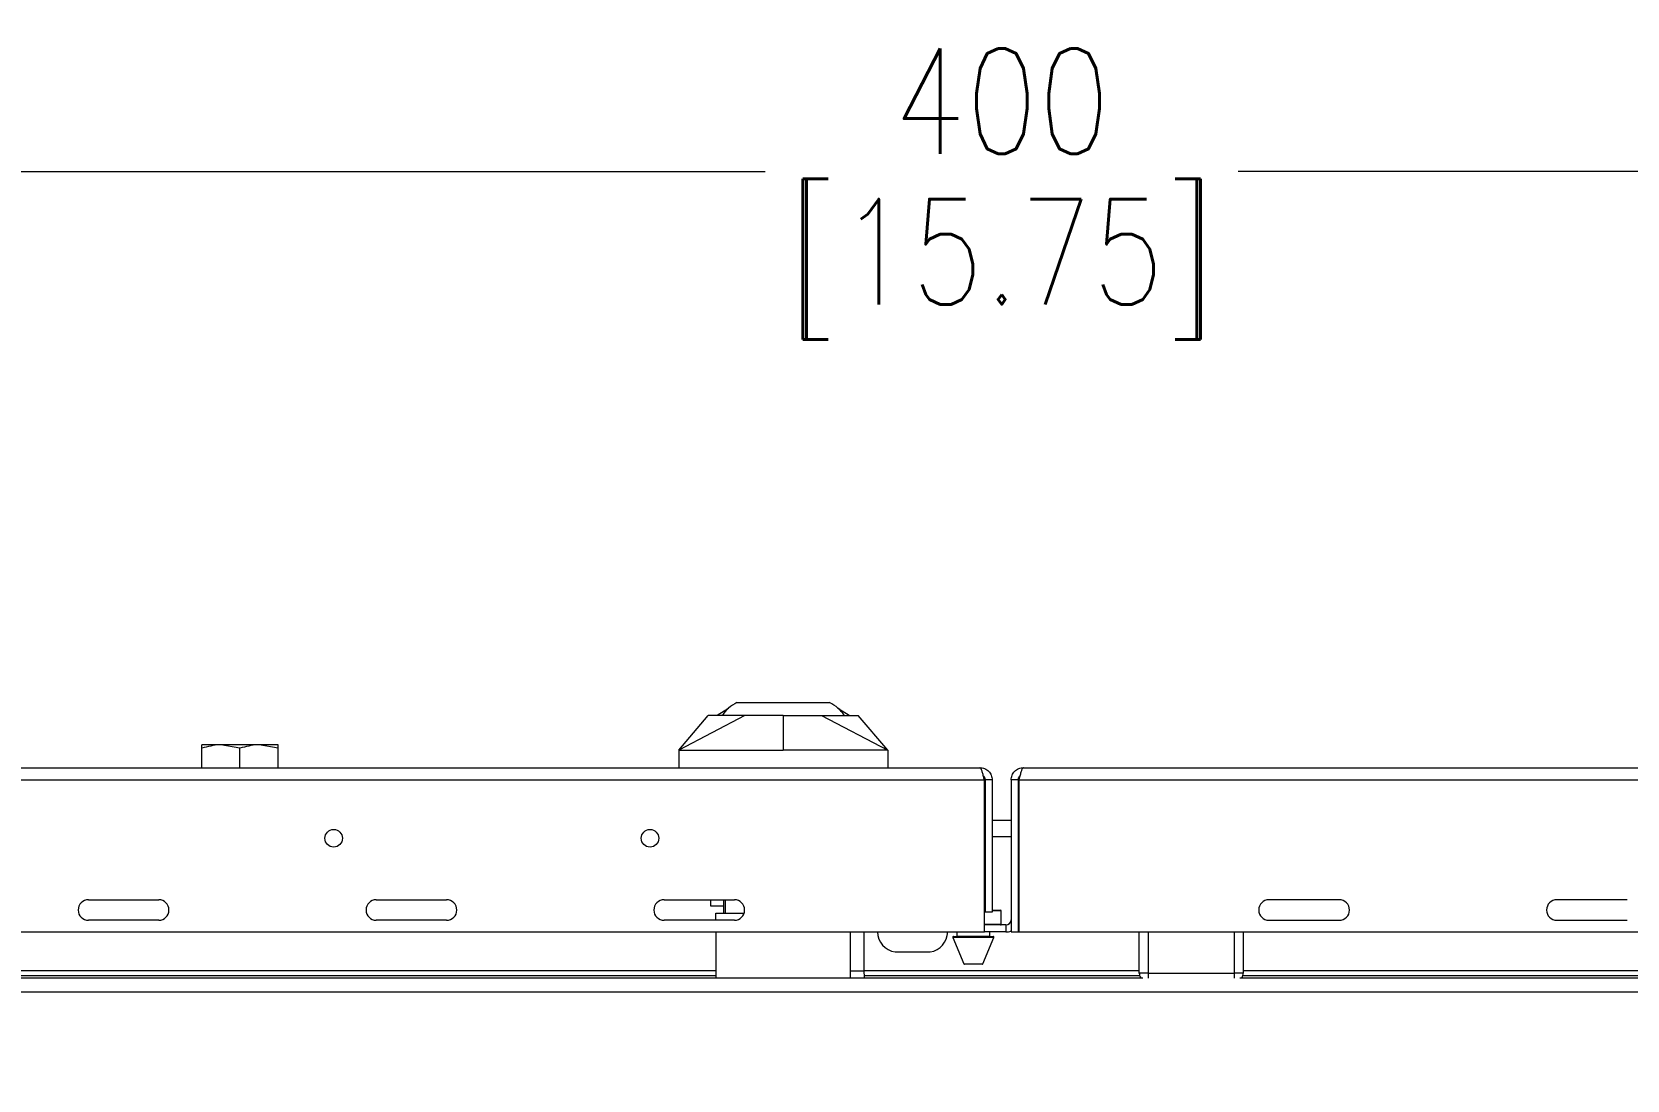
# Model space of a CAD drawing. Header units: inches. Extents: x 40138 to 76695, y -14500 to -5279.
# Drawn here: x 58024.7 to 58297, y -10419.3 to -10240.3 of the extents above; entities that cross this region are included whole.
import ezdxf

# ---------------------------------------------------------------- set-up
doc = ezdxf.new("R2010")
doc.units = ezdxf.units.IN
doc.header["$LTSCALE"] = 2
doc.header["$MEASUREMENT"] = 0
doc.header["$PDMODE"] = 35
doc.header["$PDSIZE"] = -1
doc.layers.add('M-ANNO-DIMS', color=7, linetype='Continuous', lineweight=13)
doc.layers.add('M-OBJECT-DETAILS', color=7, linetype='Continuous', lineweight=9)
doc.styles.get("Standard").update_dxf_attribs({"font": 'romans.shx', "width": 0.8})
doc.dimstyles.new('Details World Wide', dxfattribs={"dimscale": 4, "dimtxt": 4.5, "dimasz": 3.5, "dimexe": 0.75, "dimexo": 0.75, "dimgap": 0.75, "dimtad": 0, "dimtih": 1, "dimtoh": 1, "dimdec": 0, "dimzin": 4, "dimdsep": 46, "dimtxsty": 'Standard', "dimcen": 0, "dimclrd": 256, "dimclre": 256, "dimclrt": 256, "dimadec": 0, "dimazin": 1, "dimtfac": 1, "dimtdec": 0, "dimtmove": 0, "dimatfit": 3, "dimfxl": 1, "dimtolj": 1, "dimtzin": 0, "dimlwd": -1, "dimlwe": -1, "dimarcsym": 0})

# ---------------------------------------------------------------- blocks, each defined once
blk = doc.blocks.new('*D9')
at = {"layer": 'Defpoints', "color": 0, "linetype": 'Continuous', "transparency": 16777216}
for p in [(58390.26, -10264.13), (57990.26, -10507.37), (58390.26, -10540.37)]:
    blk.add_point(p, dxfattribs=at)
at = {"layer": 'M-ANNO-DIMS', "transparency": 16777216}
for p, q in [((57990.26, -10504.37), (57990.26, -10261.13)), ((58390.26, -10537.37), (58390.26, -10261.13))]:
    blk.add_line(p, q, dxfattribs=at)
at = {"layer": 'M-ANNO-DIMS', "linetype": 'Continuous', "transparency": 16777216}
for p, q in [((58004.26, -10264.13), (58149.88, -10264.13)), ((58376.26, -10264.13), (58230.63, -10264.13))]:
    blk.add_line(p, q, dxfattribs=at)
for points in [[(58004.26, -10261.8), (58004.26, -10266.47), (57990.26, -10264.13)], [(58376.26, -10261.8), (58376.26, -10266.47), (58390.26, -10264.13)]]:
    blk.add_solid(points, dxfattribs=at)
at = {"layer": 'M-ANNO-DIMS', "linetype": 'Continuous', "transparency": 16777216, "char_height": 18, "attachment_point": 5}
for s, insert in [('\\A1;400', (58190.26, -10252.13)), ('\\A1;[15.75]', (58190.26, -10280.85))]:
    blk.add_mtext(s, dxfattribs=dict(at, insert=insert))

msp = doc.modelspace()

# ---------------------------------------------------------------- linework, layer by layer
at = {"layer": 'M-OBJECT-DETAILS', "linetype": 'Continuous'}
for p, q in [((58141.727, -10356.959), (58143.635, -10355.74)), ((58145.077, -10354.819), (58160.877, -10354.819)), ((58162.319, -10355.74), (58164.227, -10356.959)), ((58135.152, -10362.919), (58140.182, -10356.999)), ((58146.441, -10356.999), (58135.152, -10362.919)), ((58152.977, -10356.999), (58152.977, -10362.919)), ((58159.512, -10356.999), (58170.802, -10362.919)), ((58170.802, -10362.919), (58165.772, -10356.999)), ((58057.006, -10362.025), (58053.756, -10362.025)), ((58053.756, -10365.919), (58053.756, -10362.605)), ((58060.256, -10362.605), (58057.006, -10362.025)), ((58063.506, -10362.025), (58057.006, -10362.025)), ((58060.256, -10365.919), (58060.256, -10362.605)), ((58066.756, -10362.605), (58063.506, -10362.025)), ((58066.756, -10362.025), (58063.506, -10362.025)), ((58066.756, -10365.919), (58066.756, -10362.605)), ((58135.152, -10362.919), (58152.977, -10362.919)), ((58135.152, -10362.919), (58135.152, -10365.919)), ((58170.802, -10362.919), (58152.977, -10362.919)), ((58170.802, -10362.919), (58170.802, -10365.919)), ((57902.356, -10365.919), (58186.539, -10365.919)), ((58193.973, -10365.919), (58478.156, -10365.919)), ((57902.356, -10368.022), (58187.306, -10368.022)), ((58187.306, -10393.969), (58187.306, -10368.022)), ((58188.642, -10368.022), (58187.428, -10368.022)), ((58187.428, -10368.022), (58187.428, -10390.569)), ((58188.642, -10368.022), (58188.642, -10390.569)), ((58193.084, -10368.022), (58191.87, -10368.022)), ((58191.87, -10368.022), (58191.87, -10393.969)), ((58193.084, -10367.969), (58193.084, -10368)), ((58193.084, -10367.969), (58193.218, -10367.969)), ((58193.084, -10368.022), (58193.084, -10393.969)), ((58193.084, -10368.469), (58193.205, -10368.469)), ((58193.205, -10368.022), (58478.156, -10368.022)), ((58193.205, -10368.022), (58193.205, -10393.969)), ((58187.306, -10374.869), (58187.428, -10374.869)), ((58188.642, -10374.869), (58191.87, -10374.869)), ((58193.084, -10373.469), (58193.205, -10373.469)), ((58187.306, -10377.655), (58187.428, -10377.655)), ((58188.642, -10377.655), (58191.87, -10377.655)), ((58034.392, -10388.469), (58046.392, -10388.469)), ((58083.517, -10388.469), (58095.517, -10388.469)), ((58132.642, -10388.469), (58144.642, -10388.469)), ((58140.642, -10389.579), (58140.642, -10388.469)), ((58142.778, -10388.469), (58142.778, -10390.769)), ((58143.059, -10388.469), (58143.059, -10390.769)), ((58193.084, -10387.969), (58193.205, -10387.969)), ((58247.87, -10388.469), (58235.87, -10388.469)), ((58296.995, -10388.469), (58284.995, -10388.469)), ((58142.778, -10389.579), (58140.642, -10389.579)), ((58141.477, -10391.969), (58141.477, -10390.769)), ((58141.477, -10390.769), (58146.303, -10390.769)), ((58188.642, -10390.569), (58187.428, -10390.569)), ((58188.642, -10390.255), (58190.075, -10390.255)), ((58190.175, -10390.355), (58188.642, -10390.355)), ((58190.175, -10392.655), (58190.175, -10390.355)), ((57893.556, -10393.969), (58187.306, -10393.969)), ((58046.392, -10391.969), (58034.392, -10391.969)), ((58095.517, -10391.969), (58083.517, -10391.969)), ((58144.642, -10391.969), (58132.642, -10391.969)), ((58141.477, -10393.969), (58141.477, -10401.797)), ((58164.477, -10401.797), (58164.477, -10393.969)), ((58166.801, -10400.643), (58166.801, -10393.969)), ((58182.625, -10393.969), (58182.625, -10394.655)), ((58187.306, -10392.655), (58190.175, -10392.655)), ((58190.981, -10392.755), (58187.306, -10392.755)), ((58190.981, -10393.969), (58187.306, -10393.969)), ((58188.225, -10394.655), (58188.225, -10393.969)), ((58190.981, -10392.755), (58190.981, -10393.969)), ((58191.87, -10393.969), (58193.084, -10393.969)), ((58193.084, -10392.969), (58193.205, -10392.969)), ((58193.084, -10393.969), (58193.205, -10393.969)), ((58193.205, -10393.969), (58486.956, -10393.969)), ((58213.734, -10400.969), (58213.734, -10393.969)), ((58215.234, -10393.969), (58215.234, -10400.969)), ((58229.984, -10400.969), (58229.984, -10393.969)), ((58231.484, -10393.969), (58231.484, -10400.969)), ((58235.87, -10391.969), (58247.87, -10391.969)), ((58284.995, -10391.969), (58296.995, -10391.969)), ((58181.933, -10394.893), (58183.8, -10399.393)), ((58188.918, -10394.893), (58181.933, -10394.893)), ((58182.025, -10394.755), (58185.425, -10394.755)), ((58182.625, -10394.655), (58185.425, -10394.655)), ((58185.425, -10394.655), (58188.225, -10394.655)), ((58185.425, -10394.755), (58188.825, -10394.755)), ((58187.051, -10399.393), (58188.918, -10394.893)), ((58172.052, -10397.369), (58178.052, -10397.369)), ((58183.8, -10399.393), (58185.425, -10399.393)), ((58185.425, -10399.455), (58183.892, -10399.455)), ((58185.425, -10399.393), (58187.051, -10399.393)), ((58186.958, -10399.455), (58185.425, -10399.455)), ((57916.276, -10401.797), (58214.319, -10401.797)), ((57926.691, -10401.419), (58141.477, -10401.419)), ((57928.045, -10400.53), (58141.477, -10400.53)), ((58166.801, -10400.643), (58164.477, -10400.643)), ((58166.801, -10400.53), (58213.734, -10400.53)), ((58166.829, -10401.419), (58213.803, -10401.419)), ((58215.234, -10400.969), (58213.734, -10400.969)), ((58215.234, -10400.969), (58229.984, -10400.969)), ((58215.234, -10400.969), (58215.234, -10401.826)), ((58231.484, -10400.969), (58229.984, -10400.969)), ((58229.984, -10401.826), (58229.984, -10400.969)), ((58230.899, -10401.797), (58464.236, -10401.797)), ((58231.415, -10401.419), (58453.82, -10401.419)), ((58231.484, -10400.53), (58452.466, -10400.53)), ((57916.276, -10404.205), (58464.236, -10404.205))]:
    msp.add_line(p, q, dxfattribs=at)
at = {"layer": 'M-OBJECT-DETAILS', "linetype": 'Continuous', "flags": 128}
msp.add_lwpolyline([(58187.306, -10390.424), (58187.344, -10390.409), (58187.428, -10390.372)], dxfattribs=at)
at = {"layer": 'M-OBJECT-DETAILS', "linetype": 'Continuous'}
for centre in [(58076.242, -10377.969), (58130.242, -10377.969)]:
    msp.add_circle(centre, 1.5, dxfattribs=at)
for centre, radius, start, end in [((58147.345, -10359.959), 5.618, 131.33004, 147.47457), ((58147.345, -10359.959), 5.618, 113.81133, 131.33004), ((58158.609, -10359.959), 5.618, 48.66996, 66.18867), ((58158.609, -10359.959), 5.618, 32.52543, 48.66996), ((58034.392, -10390.219), 1.75, 90, 270), ((58046.392, -10390.219), 1.75, 270, 90), ((58083.517, -10390.219), 1.75, 90, 270), ((58095.517, -10390.219), 1.75, 270, 90), ((58132.642, -10390.219), 1.75, 90, 270), ((58144.642, -10390.219), 1.75, 270, 90), ((58186.539, -10388.466), 0.889, 329.70528, 0), ((58235.87, -10390.219), 1.75, 90, 270), ((58247.87, -10390.219), 1.75, 270, 90), ((58284.995, -10390.219), 1.75, 90, 270), ((58190.075, -10390.355), 0.1, 0, 90), ((58172.593, -10393.869), 3.542, 181.61798, 261.20259), ((58177.51, -10393.869), 3.542, 278.79741, 358.38202), ((58190.075, -10392.655), 0.1, 270, 0), ((58190.981, -10391.866), 0.889, 270, 0), ((58190.981, -10391.866), 2.103, 270, 295.00703), ((58182.025, -10394.855), 0.1, 90, 202.53325), ((58182.525, -10394.655), 0.1, 270, 0), ((58188.325, -10394.655), 0.1, 180, 270), ((58188.825, -10394.855), 0.1, 337.46675, 90), ((58183.892, -10399.355), 0.1, 202.53325, 270), ((58186.958, -10399.355), 0.1, 270, 337.46675), ((58215.234, -10400.969), 1.5, 180, 213.50433), ((58229.984, -10400.969), 1.5, 326.49567, 0)]:
    msp.add_arc(centre, radius, start, end, dxfattribs=at)
for points, knots in [([(58146.441, -10356.999), (58145.947, -10356.999), (58144.842, -10356.999), (58143.275, -10356.999), (58141.707, -10356.999), (58140.447, -10356.999), (58140.272, -10356.999), (58140.182, -10356.999)], [0, 0, 0, 0, 0.133714, 0.2989797, 0.4906574, 0.7392789, 1, 1, 1, 1]), ([(58152.977, -10356.999), (58151.648, -10356.999), (58149.346, -10356.999), (58147.304, -10356.999), (58146.441, -10356.999)], [0, 0, 0, 0, 0.5773271, 1, 1, 1, 1]), ([(58152.977, -10356.999), (58154.306, -10356.999), (58156.608, -10356.999), (58158.65, -10356.999), (58159.512, -10356.999)], [0, 0, 0, 0, 0.5773267, 1, 1, 1, 1]), ([(58159.512, -10356.999), (58160.007, -10356.999), (58161.112, -10356.999), (58162.679, -10356.999), (58164.246, -10356.999), (58165.506, -10356.999), (58165.682, -10356.999), (58165.772, -10356.999)], [0, 0, 0, 0, 0.133714, 0.2989796, 0.4906574, 0.7392789, 1, 1, 1, 1]), ([(58057.006, -10362.025), (58056.929, -10362.025), (58055.831, -10362.033), (58054.756, -10362.33), (58053.756, -10362.605)], [0, 0, 0, 0, 0.0702152, 1, 1, 1, 1]), ([(58053.756, -10362.605), (58053.756, -10362.531), (58053.756, -10362.189), (58053.756, -10362.097), (58053.756, -10362.025)], [0, 0, 0, 0, 0.215893, 1, 1, 1, 1]), ([(58063.506, -10362.025), (58063.429, -10362.025), (58062.331, -10362.033), (58061.256, -10362.33), (58060.256, -10362.605)], [0, 0, 0, 0, 0.0702121, 1, 1, 1, 1]), ([(58066.756, -10362.605), (58066.756, -10362.531), (58066.756, -10362.189), (58066.756, -10362.097), (58066.756, -10362.025)], [0, 0, 0, 0, 0.215893, 1, 1, 1, 1]), ([(58187.306, -10368.022), (58187.26, -10367.82), (58187.156, -10367.377), (58186.997, -10366.751), (58186.827, -10366.242), (58186.675, -10365.961), (58186.579, -10365.931), (58186.539, -10365.919)], [0, 0, 0, 0, 0.18303848, 0.40341748, 0.62381104, 0.84420483, 1, 1, 1, 1]), ([(58186.539, -10365.919), (58186.814, -10365.95), (58187.365, -10366.014), (58188.061, -10366.5), (58188.547, -10367.195), (58188.61, -10367.746), (58188.642, -10368.022)], [0, 0, 0, 0, 0.250003, 0.5000034, 0.7499979, 1, 1, 1, 1]), ([(58191.87, -10368.022), (58191.901, -10367.746), (58191.965, -10367.195), (58192.451, -10366.5), (58193.146, -10366.014), (58193.697, -10365.95), (58193.973, -10365.919)], [0, 0, 0, 0, 0.25000208, 0.49999659, 0.74999697, 1, 1, 1, 1]), ([(58193.973, -10365.919), (58193.925, -10365.936), (58193.822, -10365.974), (58193.662, -10366.299), (58193.492, -10366.831), (58193.34, -10367.441), (58193.244, -10367.853), (58193.205, -10368.022)], [0, 0, 0, 0, 0.1849108, 0.4052908, 0.6256884, 0.846083, 1, 1, 1, 1]), ([(58187.155, -10367.385), (58187.159, -10367.388), (58187.26, -10367.454), (58187.383, -10367.68), (58187.413, -10367.908), (58187.428, -10368.022)], [0, 0, 0, 0, 0.020436, 0.5102038, 1, 1, 1, 1]), ([(58193.084, -10368.022), (58193.099, -10367.908), (58193.129, -10367.68), (58193.252, -10367.453), (58193.353, -10367.387), (58193.358, -10367.384)], [0, 0, 0, 0, 0.488664, 0.9772996, 1, 1, 1, 1]), ([(58166.858, -10401.797), (58166.85, -10401.704), (58166.83, -10401.485), (58166.805, -10401.067), (58166.803, -10400.766), (58166.801, -10400.643)], [0, 0, 0, 0, 0.3044015, 0.7152458, 1, 1, 1, 1])]:
    msp.add_open_spline(points, degree=3, knots=knots, dxfattribs=at)

# ---------------------------------------------------------------- dimensions: what is measured, and where the dimension line sits
at = {"layer": 'M-ANNO-DIMS', "linetype": 'Continuous'}
dim = msp.add_linear_dim(base=(58390.256, -10264.134), p1=(57990.256, -10507.366), p2=(58390.256, -10540.366), dimstyle='Details World Wide', override={"dimpost": '\\X'}, dxfattribs=at)
dim.commit()
dim.dimension.update_dxf_attribs({"geometry": '*D9', "text_midpoint": (58190.256, -10264.134)})

doc.saveas('drawing.dxf')
